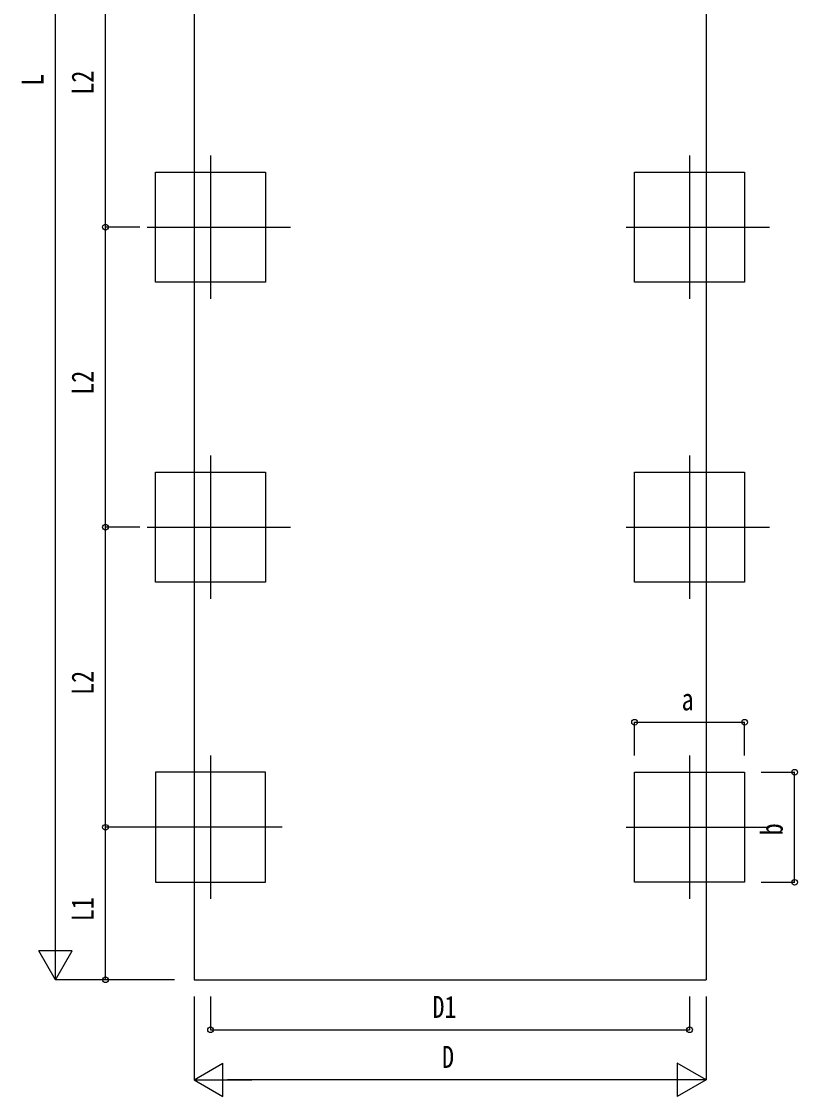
# Model space of a CAD drawing. Units: millimetres, scale not verified. Extents: x -16820 to 16820, y -11880 to 11880.
# Drawn here: x -9865 to -5211, y -1664 to 4784 of the extents above; entities that cross this region are included whole.
import ezdxf
from ezdxf.enums import TextEntityAlignment as Align

# ---------------------------------------------------------------- set-up
doc = ezdxf.new("R2010")
doc.units = ezdxf.units.MM
doc.header["$LTSCALE"] = 50
for name, color, linetype in [('0-4_YKK_12', 2, 'Continuous'), ('0-6_YKK_A1', 4, 'Continuous'), ('0-7_YKK_D', 6, 'Continuous')]:
    doc.layers.add(name, color=color, linetype=linetype)
doc.styles.add('ＭＳ ゴシック', font='')
doc.styles.get('ＭＳ ゴシック').set_extended_font_data('MS Gothic')

msp = doc.modelspace()

# ---------------------------------------------------------------- linework, layer by layer
at = {"layer": '0-4_YKK_12'}
for p, q in [((-8730.92, 3980.7), (-8730.92, 3120.7)), ((-5857.92, 3980.7), (-5857.92, 3120.7)), ((-9110.92, 3550.7), (-8250.92, 3550.7)), ((-6237.92, 3550.7), (-5377.92, 3550.7)), ((-8730.92, 2180.7), (-8730.92, 1320.7)), ((-5857.92, 2180.7), (-5857.92, 1320.7)), ((-9110.92, 1750.7), (-8250.92, 1750.7)), ((-6237.92, 1750.7), (-5377.92, 1750.7)), ((-8730.92, 380.7), (-8730.92, -479.3)), ((-5857.92, 380.7), (-5857.92, -479.3)), ((-8300.92, -49.3), (-9160.92, -49.3)), ((-6237.92, -49.3), (-5377.92, -49.3))]:
    msp.add_line(p, q, dxfattribs=at)
at = {"layer": '0-6_YKK_A1'}
for p, q in [((-8829.42, 9857.12), (-8829.42, -963.89)), ((-9060.92, 280.7), (-9060.92, -379.3)), ((-8829.42, -963.89), (-5759.42, -963.89))]:
    msp.add_line(p, q, dxfattribs=at)
msp.add_lwpolyline([(-8829.42, 9857.12), (-5759.42, 9857.12), (-5759.42, -963.89)], dxfattribs=at)
for points in [[(-9060.92, 3220.7), (-9060.92, 3880.7), (-8400.92, 3880.7), (-8400.92, 3220.7)], [(-6187.92, 3220.7), (-6187.92, 3880.7), (-5527.92, 3880.7), (-5527.92, 3220.7)], [(-9060.92, 1420.7), (-9060.92, 2080.7), (-8400.92, 2080.7), (-8400.92, 1420.7)], [(-6187.92, 1420.7), (-6187.92, 2080.7), (-5527.92, 2080.7), (-5527.92, 1420.7)], [(-8400.92, -379.3), (-8400.92, 280.7), (-9060.92, 280.7), (-9060.92, -379.3)], [(-6187.92, -379.3), (-6187.92, 280.7), (-5527.92, 280.7), (-5527.92, -379.3)]]:
    msp.add_lwpolyline(points, close=True, dxfattribs=at)
at = {"layer": '0-7_YKK_D'}
for p, q in [((-9660.92, -763.89), (-9660.92, 9657.12)), ((-9360.92, 3550.7), (-9360.92, 5350.7)), ((-9154.17, 3550.7), (-9361.92, 3550.7)), ((-9155.17, 3550.7), (-9361.92, 3550.7)), ((-9360.92, 1750.7), (-9360.92, 3550.7)), ((-9155.17, 1750.7), (-9361.92, 1750.7)), ((-9160.92, 1750.7), (-9361.92, 1750.7)), ((-9360.92, -49.3), (-9360.92, 1750.7)), ((-6187.92, 380.7), (-6187.92, 581.7)), ((-6187.92, 580.7), (-5527.92, 580.7)), ((-5527.92, 380.7), (-5527.92, 581.7)), ((-5427.92, 280.7), (-5226.92, 280.7)), ((-5227.92, -379.3), (-5227.92, 280.7)), ((-9161.92, -49.3), (-9361.92, -49.3)), ((-9161.92, -49.3), (-9361.92, -49.3)), ((-9360.92, -963.89), (-9360.92, -49.3)), ((-5427.92, -379.3), (-5226.92, -379.3)), ((-9660.92, -963.89), (-9660.92, -617.48)), ((-9660.92, -963.89), (-9760.92, -790.69)), ((-9560.92, -790.69), (-9760.92, -790.69)), ((-9660.92, -963.89), (-9560.92, -790.69)), ((-8946.42, -963.89), (-9661.92, -963.89)), ((-8946.42, -963.89), (-9361.92, -963.89)), ((-8829.42, -1063.89), (-8829.42, -1564.89)), ((-8730.92, -1063.89), (-8730.92, -1264.89)), ((-5857.92, -1063.89), (-5857.92, -1264.89)), ((-5759.42, -1063.89), (-5759.42, -1564.89)), ((-8730.92, -1263.89), (-5857.92, -1263.89)), ((-8829.42, -1563.89), (-8656.22, -1463.89)), ((-8656.22, -1663.89), (-8656.22, -1463.89)), ((-5759.42, -1563.89), (-5932.63, -1463.89)), ((-5932.63, -1463.89), (-5932.63, -1663.89)), ((-8829.42, -1563.89), (-8656.22, -1663.89)), ((-8829.42, -1563.89), (-8483.01, -1563.89)), ((-5959.42, -1563.89), (-8629.42, -1563.89)), ((-5759.42, -1563.89), (-6105.83, -1563.89)), ((-5759.42, -1563.89), (-5932.63, -1663.89))]:
    msp.add_line(p, q, dxfattribs=at)
for centre in [(-9360.92, 3550.7), (-9360.92, 3550.7), (-9360.92, 1750.7), (-9360.92, 1750.7), (-6187.92, 580.7), (-5527.92, 580.7), (-5227.92, 280.7), (-9360.92, -49.3), (-9360.92, -49.3), (-5227.92, -379.3), (-9360.92, -963.89), (-8730.92, -1263.89), (-5857.92, -1263.89)]:
    msp.add_circle(centre, 17, dxfattribs=at)

# ---------------------------------------------------------------- texts
at = {"layer": '0-7_YKK_D', "style": 'ＭＳ ゴシック', "width": 0.8}
for s, p in [('L', (-9692.92, 4398.61)), ('L2', (-9392.92, 4345.1)), ('L2', (-9392.92, 2545.1)), ('L2', (-9392.92, 745.1)), ('b', (-5259.92, -97.3)), ('L1', (-9392.92, -612.2))]:
    msp.add_text(s, height=132, rotation=90, dxfattribs=at).set_placement(p, align=Align.BOTTOM_LEFT)
for s, p in [('a', (-5905.92, 612.7)), ('D1', (-7400.02, -1231.89)), ('D', (-7342.42, -1531.89))]:
    msp.add_text(s, height=132, dxfattribs=at).set_placement(p, align=Align.BOTTOM_LEFT)

doc.saveas('drawing.dxf')
